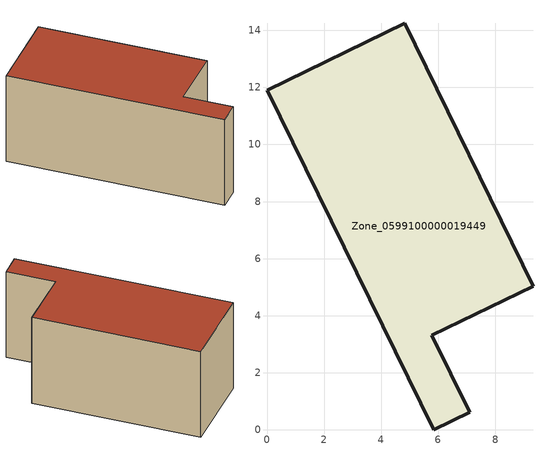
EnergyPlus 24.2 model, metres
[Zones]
Zone_0599100000019449
 floor ground (C_G): 0,11.9 4.83,14.25 9.32,5.04 5.78,3.32 7.1,0.61 5.84,0 z0
 wall outside (C_F): 5.84,0 7.1,0.61 5.78,3.32 9.32,5.04 4.83,14.25 0,11.9 5.84,0 z0:5.86
 roof outside (C_R): 4.83,14.25 0,11.9 5.84,0 7.1,0.61 5.78,3.32 9.32,5.04 z5.86
[BUILDING]
Pand.0599100000019449: North Axis=0; Terrain=City; Loads Convergence Tolerance Value=0.04; Temperature Convergence Tolerance Value=0.4; Solar Distribution=FullExterior; Maximum Number of Warmup Days=25; Minimum Number of Warmup Days=1
[Site:Location]
Rotterdam.The.Hague.AP_ZH_NLD Design_Conditions: Latitude=51.96; Longitude=4.45; Time Zone=1; Elevation=-4.5
[SITE:GROUNDTEMPERATURE:BUILDINGSURFACE]
18, 18, 18, 18, 18, 18, 18, 18, 18, 18, 18, 18
[MATERIAL] Thermal Absorptance=0.9; Solar Absorptance=0.7; Visible Absorptance=0.7
Name | Roughness | Thickness | Conductivity | Density | Specific Heat
G.TC.1946-1964 | MediumSmooth | 0.15 | 1 | 540 | 1210
F.TC.1946-1964 | Rough | 0.3 | 0.857143 | 1920 | 840
R.TC.1946-1964 | MediumRough | 0.2 | 0.235294 | 1500 | 1000
[CONSTRUCTION]
C_G: G.TC.1946-1964
C_F: F.TC.1946-1964
C_R: R.TC.1946-1964
[ZONE]
Zone_0599100000019449: Type=1; Multiplier=1; Ceiling Height=Autocalculate; Volume=Autocalculate; Floor Area=autocalculate; Part of Total Floor Area=Yes
[ZONEINFILTRATION:DESIGNFLOWRATE]
Infil_Zone_0599100000019449: Zone or ZoneList or Space or SpaceList=Zone_0599100000019449; Schedule=AlwaysOn; Design Flow Rate Calculation Method=Flow/Area; Flow Rate per Floor Area=0.003; Constant Term Coefficient=1; Temperature Term Coefficient=0; Velocity Term Coefficient=0; Velocity Squared Term Coefficient=0
[HVACTEMPLATE:ZONE:IDEALLOADSAIRSYSTEM]
Zone_0599100000019449: Maximum Heating Supply Air Temperature=50; Minimum Cooling Supply Air Temperature=13; Maximum Heating Supply Air Humidity Ratio=0.0156; Minimum Cooling Supply Air Humidity Ratio=0.0077; Heating Limit=NoLimit; Cooling Limit=NoLimit; Dehumidification Control Type=ConstantSensibleHeatRatio; Cooling Sensible Heat Ratio=0.7; Dehumidification Setpoint=60; Humidification Control Type=None; Humidification Setpoint=30; Outdoor Air Method=None; Outdoor Air Flow Rate per Person=0.00944; Outdoor Air Flow Rate per Zone Floor Area=0; Outdoor Air Flow Rate per Zone=0; Demand Controlled Ventilation Type=None; Outdoor Air Economizer Type=NoEconomizer; Heat Recovery Type=None; Sensible Heat Recovery Effectiveness=0.7; Latent Heat Recovery Effectiveness=0.65
[ZONECONTROL:THERMOSTAT]
ThermostatControl_Zone_0599100000019449: Zone or ZoneList=Zone_0599100000019449; Control Type Schedule=DualSetpointControlType; Control 1=Thermostat_Zone_0599100000019449; Temperature Difference Between Cutout And Setpoint=0
[THERMOSTATSETPOINT:DUALSETPOINT]
Thermostat_Zone_0599100000019449: Heating Setpoint Temperature Schedule=HeatingSetpoint_Zone_0599100000019449; Cooling Setpoint Temperature Schedule=CoolingSetpoint_Zone_0599100000019449
[SCHEDULE:COMPACT]
HeatingSetpoint_Zone_0599100000019449: Through: 12/31, For: AllDays, Until: 24:00, 21
CoolingSetpoint_Zone_0599100000019449: Through: 12/31, For: AllDays, Until: 24:00, 24
DualSetpointControlType: Through: 12/31, For: AllDays, Until: 24:00, 4
AlwaysOn: Through: 12/31, For: AllDays, Until: 24:00, 1
